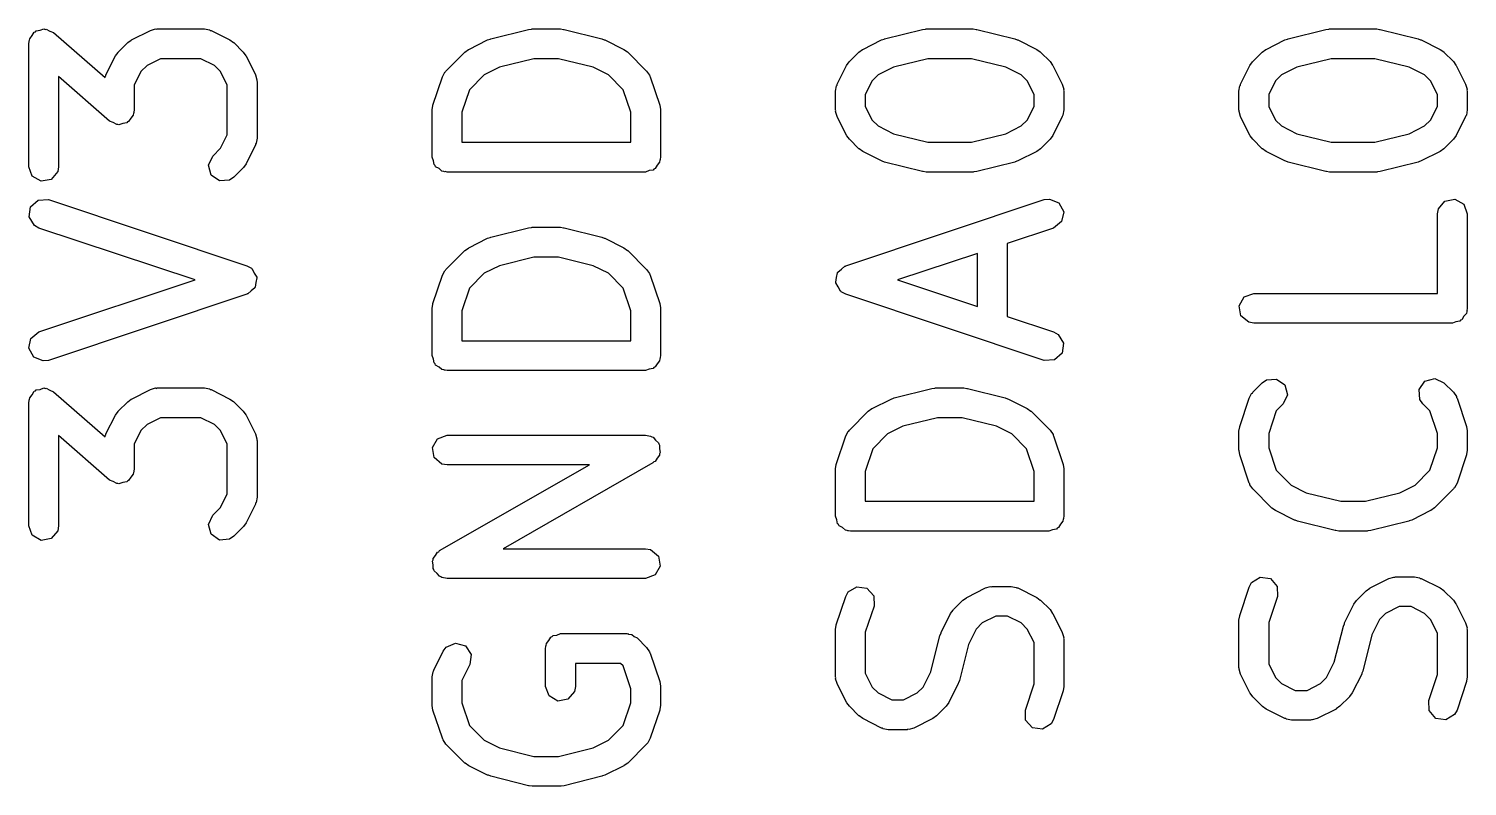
# Model space of a CAD drawing. Extents: x 50 to 157, y -175 to -22.
# Drawn here: x 91.45 to 98.7, y -173.81 to -169.99 of the extents above; entities that cross this region are included whole.
import ezdxf

# ---------------------------------------------------------------- set-up
doc = ezdxf.new("R2010")
doc.units = 0
doc.layers.add('BLACK', color=7, linetype='CONTINUOUS')

msp = doc.modelspace()

# ---------------------------------------------------------------- linework, layer by layer
at = {"layer": 'BLACK', "linetype": 'CONTINUOUS'}
for p, q in [((91.5098, -169.996), (91.5289, -169.989)), ((91.5289, -169.989), (91.5345, -169.992)), ((91.5345, -169.992), (91.5404, -169.991)), ((91.5404, -169.991), (91.5579, -170.001)), ((92.0652, -169.997), (92.0902, -169.99)), ((92.0902, -169.99), (92.0946, -169.991)), ((92.0946, -169.991), (92.0988, -169.989)), ((92.0988, -169.989), (92.3369, -169.989)), ((92.3369, -169.989), (92.3626, -169.994)), ((93.7793, -170.039), (93.9698, -169.992)), ((93.9698, -169.992), (93.9847, -169.991)), ((93.9847, -169.991), (93.988, -169.989)), ((93.988, -169.989), (94.1308, -169.989)), ((94.1308, -169.989), (94.1456, -169.992)), ((94.1456, -169.992), (94.149, -169.992)), ((94.149, -169.992), (94.3395, -170.039)), ((95.7637, -170.039), (95.9541, -169.992)), ((95.9541, -169.992), (95.9691, -169.991)), ((95.9691, -169.991), (95.9723, -169.989)), ((95.9723, -169.989), (96.2104, -169.989)), ((96.2104, -169.989), (96.2252, -169.992)), ((96.2252, -169.992), (96.2286, -169.992)), ((96.2286, -169.992), (96.4191, -170.039)), ((97.7957, -170.039), (97.9861, -169.992)), ((97.9861, -169.992), (98.0011, -169.991)), ((98.0011, -169.991), (98.0043, -169.989)), ((98.0043, -169.989), (98.2424, -169.989)), ((98.2424, -169.989), (98.2572, -169.992)), ((98.2572, -169.992), (98.2606, -169.992)), ((98.2606, -169.992), (98.4511, -170.039)), ((91.4523, -170.065), (91.4543, -170.053)), ((91.4523, -170.684), (91.4523, -170.065)), ((91.4538, -170.05), (91.4554, -170.047)), ((91.4543, -170.053), (91.4538, -170.05)), ((91.4554, -170.047), (91.4569, -170.039)), ((91.4569, -170.039), (91.4699, -170.023)), ((91.4699, -170.023), (91.4803, -170.006)), ((91.4803, -170.006), (91.486, -170.004)), ((91.486, -170.004), (91.4899, -170)), ((91.4899, -170), (91.5098, -169.996)), ((91.5579, -170.001), (91.5768, -170.008)), ((91.5768, -170.008), (91.8367, -170.235)), ((91.9029, -170.107), (91.9505, -170.059)), ((91.9505, -170.059), (91.9689, -170.046)), ((91.9689, -170.046), (91.97, -170.045)), ((91.97, -170.045), (92.0652, -169.997)), ((92.3626, -169.994), (92.366, -169.997)), ((92.366, -169.997), (92.3705, -169.997)), ((92.3705, -169.997), (92.4657, -170.045)), ((92.4657, -170.045), (92.4837, -170.058)), ((92.4837, -170.058), (92.4852, -170.059)), ((92.4852, -170.059), (92.5328, -170.107)), ((93.6687, -170.093), (93.7639, -170.045)), ((93.7639, -170.045), (93.7763, -170.041)), ((93.7763, -170.041), (93.7793, -170.039)), ((94.3395, -170.039), (94.3513, -170.045)), ((94.3513, -170.045), (94.3548, -170.045)), ((94.3548, -170.045), (94.4501, -170.093)), ((95.6531, -170.093), (95.7483, -170.045)), ((95.7483, -170.045), (95.7607, -170.041)), ((95.7607, -170.041), (95.7637, -170.039)), ((96.4191, -170.039), (96.4309, -170.045)), ((96.4309, -170.045), (96.4345, -170.045)), ((96.4345, -170.045), (96.5297, -170.093)), ((97.6851, -170.093), (97.7803, -170.045)), ((97.7803, -170.045), (97.7927, -170.041)), ((97.7927, -170.041), (97.7957, -170.039)), ((98.4511, -170.039), (98.4629, -170.045)), ((98.4629, -170.045), (98.4665, -170.045)), ((98.4665, -170.045), (98.5617, -170.093)), ((91.8412, -170.221), (91.8888, -170.126)), ((91.8888, -170.126), (91.9022, -170.108)), ((91.9022, -170.108), (91.9029, -170.107)), ((92.5328, -170.107), (92.5457, -170.125)), ((92.5457, -170.125), (92.5469, -170.126)), ((92.5469, -170.126), (92.5945, -170.221)), ((93.5539, -170.202), (93.6492, -170.107)), ((93.6492, -170.107), (93.6675, -170.094)), ((93.6675, -170.094), (93.6687, -170.093)), ((94.4501, -170.093), (94.4681, -170.106)), ((94.4681, -170.106), (94.4696, -170.107)), ((94.4696, -170.107), (94.5648, -170.202)), ((95.5859, -170.154), (95.6336, -170.107)), ((95.6336, -170.107), (95.6519, -170.094)), ((95.6519, -170.094), (95.6531, -170.093)), ((96.5297, -170.093), (96.5477, -170.106)), ((96.5477, -170.106), (96.5492, -170.107)), ((96.5492, -170.107), (96.5968, -170.154)), ((97.6179, -170.154), (97.6656, -170.107)), ((97.6656, -170.107), (97.6839, -170.094)), ((97.6839, -170.094), (97.6851, -170.093)), ((98.5617, -170.093), (98.5797, -170.106)), ((98.5797, -170.106), (98.5812, -170.107)), ((98.5812, -170.107), (98.6288, -170.154)), ((92.0176, -170.204), (91.9834, -170.273)), ((92.048, -170.174), (92.0176, -170.204)), ((92.1165, -170.14), (92.048, -170.174)), ((92.3192, -170.14), (92.1165, -170.14)), ((92.3877, -170.174), (92.3192, -170.14)), ((92.4181, -170.204), (92.3877, -170.174)), ((92.4523, -170.273), (92.4181, -170.204)), ((93.5358, -170.231), (93.5482, -170.208)), ((93.5482, -170.208), (93.552, -170.206)), ((93.552, -170.206), (93.5539, -170.202)), ((93.8237, -170.183), (93.7467, -170.221)), ((93.9972, -170.14), (93.8237, -170.183)), ((94.1216, -170.14), (93.9972, -170.14)), ((94.2951, -170.183), (94.1216, -170.14)), ((94.3721, -170.221), (94.2951, -170.183)), ((94.5648, -170.202), (94.5798, -170.223)), ((95.5243, -170.269), (95.5719, -170.174)), ((95.5719, -170.174), (95.5852, -170.156)), ((95.5852, -170.156), (95.5859, -170.154)), ((95.8081, -170.183), (95.7311, -170.221)), ((95.9816, -170.14), (95.8081, -170.183)), ((96.2012, -170.14), (95.9816, -170.14)), ((96.3747, -170.183), (96.2012, -170.14)), ((96.4517, -170.221), (96.3747, -170.183)), ((96.5968, -170.154), (96.6097, -170.173)), ((96.6097, -170.173), (96.6109, -170.174)), ((96.6109, -170.174), (96.6585, -170.269)), ((97.5563, -170.269), (97.6039, -170.174)), ((97.6039, -170.174), (97.6172, -170.156)), ((97.6172, -170.156), (97.6179, -170.154)), ((97.8401, -170.183), (97.7631, -170.221)), ((98.0136, -170.14), (97.8401, -170.183)), ((98.2332, -170.14), (98.0136, -170.14)), ((98.4067, -170.183), (98.2332, -170.14)), ((98.4837, -170.221), (98.4067, -170.183)), ((98.6288, -170.154), (98.6417, -170.173)), ((98.6417, -170.173), (98.6429, -170.174)), ((98.6429, -170.174), (98.6905, -170.269)), ((91.8589, -170.454), (91.6024, -170.23)), ((91.6024, -170.23), (91.6024, -170.684)), ((91.8367, -170.235), (91.8378, -170.229)), ((91.8378, -170.229), (91.8407, -170.226)), ((91.8407, -170.226), (91.8412, -170.221)), ((91.9834, -170.273), (91.9834, -170.398)), ((92.4523, -170.523), (92.4523, -170.273)), ((92.5945, -170.221), (92.6019, -170.246)), ((92.6019, -170.246), (92.6009, -170.251)), ((92.6009, -170.251), (92.6024, -170.255)), ((92.6024, -170.255), (92.6024, -170.541)), ((93.4882, -170.374), (93.5358, -170.231)), ((93.7467, -170.221), (93.6726, -170.296)), ((94.4462, -170.296), (94.3721, -170.221)), ((94.5798, -170.223), (94.5802, -170.228)), ((94.5802, -170.228), (94.583, -170.231)), ((94.583, -170.231), (94.6306, -170.374)), ((95.5163, -170.303), (95.5209, -170.277)), ((95.5209, -170.277), (95.5237, -170.274)), ((95.5237, -170.274), (95.5243, -170.269)), ((95.7007, -170.252), (95.6664, -170.32)), ((95.7311, -170.221), (95.7007, -170.252)), ((96.4821, -170.252), (96.4517, -170.221)), ((96.5163, -170.32), (96.4821, -170.252)), ((96.6585, -170.269), (96.6659, -170.294)), ((97.5483, -170.303), (97.5529, -170.277)), ((97.5529, -170.277), (97.5557, -170.274)), ((97.5557, -170.274), (97.5563, -170.269)), ((97.7327, -170.252), (97.6984, -170.32)), ((97.7631, -170.221), (97.7327, -170.252)), ((98.5141, -170.252), (98.4837, -170.221)), ((98.5483, -170.32), (98.5141, -170.252)), ((98.6905, -170.269), (98.6979, -170.294)), ((93.6726, -170.296), (93.6344, -170.41)), ((94.4843, -170.41), (94.4462, -170.296)), ((95.5163, -170.398), (95.5163, -170.303)), ((95.6664, -170.32), (95.6664, -170.38)), ((96.5163, -170.38), (96.5163, -170.32)), ((96.6659, -170.294), (96.6649, -170.298)), ((96.6649, -170.298), (96.6664, -170.303)), ((96.6664, -170.303), (96.6664, -170.398)), ((97.5483, -170.398), (97.5483, -170.303)), ((97.6984, -170.32), (97.6984, -170.38)), ((98.5483, -170.38), (98.5483, -170.32)), ((98.6979, -170.294), (98.6969, -170.298)), ((98.6969, -170.298), (98.6984, -170.303)), ((98.6984, -170.303), (98.6984, -170.398)), ((91.9788, -170.424), (91.9658, -170.439)), ((91.9803, -170.415), (91.9788, -170.424)), ((91.9819, -170.412), (91.9803, -170.415)), ((91.9834, -170.398), (91.9814, -170.409)), ((91.9814, -170.409), (91.9819, -170.412)), ((93.4843, -170.398), (93.4882, -170.376)), ((93.4843, -170.636), (93.4843, -170.398)), ((93.4882, -170.376), (93.4882, -170.374)), ((93.6344, -170.41), (93.6344, -170.561)), ((94.4843, -170.561), (94.4843, -170.41)), ((94.6306, -170.374), (94.6339, -170.396)), ((94.6339, -170.396), (94.6344, -170.398)), ((94.6344, -170.398), (94.6344, -170.636)), ((95.5179, -170.402), (95.5163, -170.398)), ((95.5168, -170.406), (95.5179, -170.402)), ((95.5243, -170.431), (95.5168, -170.406)), ((95.6664, -170.38), (95.7007, -170.449)), ((96.4821, -170.449), (96.5163, -170.38)), ((96.659, -170.427), (96.6585, -170.431)), ((96.6619, -170.424), (96.659, -170.427)), ((96.6664, -170.398), (96.6619, -170.424)), ((97.5499, -170.402), (97.5483, -170.398)), ((97.5488, -170.406), (97.5499, -170.402)), ((97.5563, -170.431), (97.5488, -170.406)), ((97.6984, -170.38), (97.7327, -170.449)), ((98.5141, -170.449), (98.5483, -170.38)), ((98.691, -170.427), (98.6905, -170.431)), ((98.6939, -170.424), (98.691, -170.427)), ((98.6984, -170.398), (98.6939, -170.424)), ((91.8778, -170.462), (91.8589, -170.454)), ((91.8953, -170.472), (91.8778, -170.462)), ((91.9012, -170.471), (91.8953, -170.472)), ((91.9068, -170.473), (91.9012, -170.471)), ((91.9259, -170.466), (91.9068, -170.473)), ((91.9459, -170.463), (91.9259, -170.466)), ((91.9497, -170.458), (91.9459, -170.463)), ((91.9554, -170.456), (91.9497, -170.458)), ((91.9658, -170.439), (91.9554, -170.456)), ((95.5719, -170.527), (95.5243, -170.431)), ((95.7007, -170.449), (95.7311, -170.479)), ((95.7311, -170.479), (95.8081, -170.518)), ((96.3747, -170.518), (96.4517, -170.479)), ((96.4517, -170.479), (96.4821, -170.449)), ((96.6585, -170.431), (96.6109, -170.527)), ((97.6039, -170.527), (97.5563, -170.431)), ((97.7327, -170.449), (97.7631, -170.479)), ((97.7631, -170.479), (97.8401, -170.518)), ((98.4067, -170.518), (98.4837, -170.479)), ((98.4837, -170.479), (98.5141, -170.449)), ((98.6905, -170.431), (98.6429, -170.527)), ((92.4181, -170.591), (92.4523, -170.523)), ((92.595, -170.57), (92.5945, -170.574)), ((92.5979, -170.566), (92.595, -170.57)), ((92.6024, -170.541), (92.5979, -170.566)), ((93.6344, -170.561), (94.4843, -170.561)), ((95.5731, -170.528), (95.5719, -170.527)), ((95.5859, -170.546), (95.5731, -170.528)), ((95.6336, -170.594), (95.5859, -170.546)), ((95.8081, -170.518), (95.9816, -170.561)), ((95.9816, -170.561), (96.2012, -170.561)), ((96.2012, -170.561), (96.3747, -170.518)), ((96.5968, -170.546), (96.5492, -170.594)), ((96.5975, -170.545), (96.5968, -170.546)), ((96.6109, -170.527), (96.5975, -170.545)), ((97.6051, -170.528), (97.6039, -170.527)), ((97.6179, -170.546), (97.6051, -170.528)), ((97.6656, -170.594), (97.6179, -170.546)), ((97.8401, -170.518), (98.0136, -170.561)), ((98.0136, -170.561), (98.2332, -170.561)), ((98.2332, -170.561), (98.4067, -170.518)), ((98.6288, -170.546), (98.5812, -170.594)), ((98.6295, -170.545), (98.6288, -170.546)), ((98.6429, -170.527), (98.6295, -170.545)), ((92.3574, -170.677), (92.3791, -170.631)), ((92.3791, -170.631), (92.4181, -170.591)), ((92.5945, -170.574), (92.5469, -170.67)), ((93.491, -170.654), (93.4843, -170.636)), ((94.6344, -170.636), (94.6327, -170.646)), ((95.635, -170.594), (95.6336, -170.594)), ((95.6531, -170.608), (95.635, -170.594)), ((95.7483, -170.655), (95.6531, -170.608)), ((96.5297, -170.608), (96.4345, -170.655)), ((96.5308, -170.607), (96.5297, -170.608)), ((96.5492, -170.594), (96.5308, -170.607)), ((97.667, -170.594), (97.6656, -170.594)), ((97.6851, -170.608), (97.667, -170.594)), ((97.7803, -170.655), (97.6851, -170.608)), ((98.5617, -170.608), (98.4665, -170.655)), ((98.5628, -170.607), (98.5617, -170.608)), ((98.5812, -170.594), (98.5628, -170.607)), ((91.4699, -170.732), (91.4523, -170.684)), ((91.5979, -170.709), (91.5649, -170.749)), ((91.6024, -170.684), (91.5979, -170.709)), ((92.3707, -170.727), (92.3574, -170.677)), ((92.5328, -170.689), (92.4852, -170.737)), ((92.5335, -170.688), (92.5328, -170.689)), ((92.5469, -170.67), (92.5335, -170.688)), ((93.4944, -170.673), (93.491, -170.654)), ((93.4996, -170.678), (93.4944, -170.673)), ((93.5019, -170.684), (93.4996, -170.678)), ((93.5188, -170.694), (93.5019, -170.684)), ((93.5337, -170.706), (93.5188, -170.694)), ((93.5435, -170.708), (93.5337, -170.706)), ((93.5463, -170.71), (93.5435, -170.708)), ((93.5496, -170.709), (93.5463, -170.71)), ((93.5594, -170.711), (93.5496, -170.709)), ((94.5594, -170.711), (93.5594, -170.711)), ((94.5777, -170.704), (94.5594, -170.711)), ((94.5969, -170.701), (94.5777, -170.704)), ((94.6013, -170.696), (94.5969, -170.701)), ((94.6076, -170.693), (94.6013, -170.696)), ((94.6174, -170.677), (94.6076, -170.693)), ((94.6299, -170.662), (94.6174, -170.677)), ((94.6316, -170.652), (94.6299, -170.662)), ((94.6333, -170.649), (94.6316, -170.652)), ((94.6327, -170.646), (94.6333, -170.649)), ((95.7518, -170.656), (95.7483, -170.655)), ((95.7637, -170.661), (95.7518, -170.656)), ((95.9541, -170.709), (95.7637, -170.661)), ((95.9576, -170.708), (95.9541, -170.709)), ((95.9723, -170.711), (95.9576, -170.708)), ((96.2104, -170.711), (95.9723, -170.711)), ((96.2137, -170.71), (96.2104, -170.711)), ((96.2286, -170.709), (96.2137, -170.71)), ((96.4191, -170.661), (96.2286, -170.709)), ((96.422, -170.659), (96.4191, -170.661)), ((96.4345, -170.655), (96.422, -170.659)), ((97.7838, -170.656), (97.7803, -170.655)), ((97.7957, -170.661), (97.7838, -170.656)), ((97.9861, -170.709), (97.7957, -170.661)), ((97.9896, -170.708), (97.9861, -170.709)), ((98.0043, -170.711), (97.9896, -170.708)), ((98.2424, -170.711), (98.0043, -170.711)), ((98.2457, -170.71), (98.2424, -170.711)), ((98.2606, -170.709), (98.2457, -170.71)), ((98.4511, -170.661), (98.2606, -170.709)), ((98.454, -170.659), (98.4511, -170.661)), ((98.4665, -170.655), (98.454, -170.659)), ((91.5143, -170.757), (91.4699, -170.732)), ((91.5649, -170.749), (91.5143, -170.757)), ((92.4127, -170.756), (92.3707, -170.727)), ((92.4639, -170.752), (92.4127, -170.756)), ((92.4852, -170.737), (92.4639, -170.752)), ((91.4614, -170.886), (91.4998, -170.852)), ((91.4998, -170.852), (91.5511, -170.85)), ((91.5511, -170.85), (92.5511, -171.184)), ((95.5677, -171.184), (96.5676, -170.85)), ((96.5676, -170.85), (96.5934, -170.847)), ((96.5934, -170.847), (96.6412, -170.866)), ((98.5529, -170.896), (98.5859, -170.857)), ((98.5859, -170.857), (98.6364, -170.848)), ((98.6364, -170.848), (98.6809, -170.873)), ((91.4539, -170.937), (91.4614, -170.886)), ((96.6412, -170.866), (96.6656, -170.911)), ((96.6656, -170.911), (96.6553, -170.961)), ((98.5483, -170.922), (98.5529, -170.896)), ((98.5483, -171.323), (98.5483, -170.922)), ((98.6809, -170.873), (98.6984, -170.922)), ((98.6984, -170.922), (98.6984, -171.398)), ((91.4807, -170.98), (91.4539, -170.937)), ((91.5036, -170.993), (91.4807, -170.98)), ((92.2901, -171.255), (91.5036, -170.993)), ((93.7793, -171.039), (93.9698, -170.992)), ((93.9698, -170.992), (93.9847, -170.991)), ((93.9847, -170.991), (93.988, -170.989)), ((93.988, -170.989), (94.1308, -170.989)), ((94.1308, -170.989), (94.1456, -170.992)), ((94.1456, -170.992), (94.149, -170.992)), ((94.149, -170.992), (94.3395, -171.039)), ((96.6151, -170.993), (96.3807, -171.071)), ((96.6553, -170.961), (96.6151, -170.993)), ((93.6687, -171.093), (93.7639, -171.045)), ((93.7639, -171.045), (93.7763, -171.041)), ((93.7763, -171.041), (93.7793, -171.039)), ((94.3395, -171.039), (94.3513, -171.045)), ((94.3513, -171.045), (94.3548, -171.045)), ((94.3548, -171.045), (94.4501, -171.093)), ((96.3807, -171.071), (96.3807, -171.439)), ((93.5539, -171.202), (93.6492, -171.107)), ((93.6492, -171.107), (93.6675, -171.094)), ((93.6675, -171.094), (93.6687, -171.093)), ((93.9972, -171.14), (93.8237, -171.183)), ((94.1216, -171.14), (93.9972, -171.14)), ((94.2951, -171.183), (94.1216, -171.14)), ((94.4501, -171.093), (94.4681, -171.106)), ((94.4681, -171.106), (94.4696, -171.107)), ((94.4696, -171.107), (94.5648, -171.202)), ((96.2306, -171.121), (95.8287, -171.255)), ((96.2306, -171.389), (96.2306, -171.121)), ((92.5511, -171.184), (92.574, -171.196)), ((92.574, -171.196), (92.5752, -171.198)), ((92.5752, -171.198), (92.5772, -171.199)), ((92.5772, -171.199), (92.5885, -171.22)), ((92.5885, -171.22), (92.6009, -171.24)), ((93.5358, -171.231), (93.5482, -171.208)), ((93.5482, -171.208), (93.552, -171.206)), ((93.552, -171.206), (93.5539, -171.202)), ((93.7467, -171.221), (93.6726, -171.296)), ((93.8237, -171.183), (93.7467, -171.221)), ((94.3721, -171.221), (94.2951, -171.183)), ((94.4462, -171.296), (94.3721, -171.221)), ((94.5648, -171.202), (94.5798, -171.223)), ((94.5798, -171.223), (94.5802, -171.228)), ((95.5219, -171.243), (95.5254, -171.219)), ((95.5254, -171.219), (95.527, -171.218)), ((95.527, -171.218), (95.5274, -171.216)), ((95.5274, -171.216), (95.546, -171.201)), ((95.546, -171.201), (95.5638, -171.185)), ((95.5638, -171.185), (95.566, -171.185)), ((95.566, -171.185), (95.5677, -171.184)), ((91.5036, -171.517), (92.2901, -171.255)), ((92.5913, -171.294), (92.5727, -171.309)), ((92.5918, -171.292), (92.5913, -171.294)), ((92.5934, -171.291), (92.5918, -171.292)), ((92.5968, -171.267), (92.5934, -171.291)), ((92.6016, -171.244), (92.5968, -171.267)), ((92.6009, -171.24), (92.6006, -171.242)), ((92.6006, -171.242), (92.6016, -171.244)), ((93.4882, -171.374), (93.5358, -171.231)), ((93.6726, -171.296), (93.6344, -171.41)), ((94.4843, -171.41), (94.4462, -171.296)), ((94.5802, -171.228), (94.583, -171.231)), ((94.583, -171.231), (94.6306, -171.374)), ((95.5172, -171.266), (95.5219, -171.243)), ((95.5182, -171.268), (95.5172, -171.266)), ((95.5179, -171.27), (95.5182, -171.268)), ((95.5303, -171.29), (95.5179, -171.27)), ((95.5416, -171.311), (95.5303, -171.29)), ((95.8287, -171.255), (96.2306, -171.389)), ((92.5511, -171.326), (91.5511, -171.66)), ((92.5528, -171.325), (92.5511, -171.326)), ((92.555, -171.325), (92.5528, -171.325)), ((92.5727, -171.309), (92.555, -171.325)), ((95.5436, -171.312), (95.5416, -171.311)), ((95.5447, -171.314), (95.5436, -171.312)), ((95.5677, -171.326), (95.5447, -171.314)), ((96.5676, -171.66), (95.5677, -171.326)), ((97.5495, -171.385), (97.5751, -171.34)), ((97.5751, -171.34), (97.6234, -171.323)), ((97.6234, -171.323), (98.5483, -171.323)), ((93.4843, -171.398), (93.4882, -171.376)), ((93.4843, -171.636), (93.4843, -171.398)), ((93.4882, -171.376), (93.4882, -171.374)), ((93.6344, -171.41), (93.6344, -171.561)), ((94.4843, -171.561), (94.4843, -171.41)), ((94.6306, -171.374), (94.6339, -171.396)), ((94.6339, -171.396), (94.6344, -171.398)), ((94.6344, -171.398), (94.6344, -171.636)), ((96.3807, -171.439), (96.6151, -171.517)), ((97.5584, -171.435), (97.5495, -171.385)), ((97.5977, -171.468), (97.5584, -171.435)), ((98.6814, -171.438), (98.6716, -171.455)), ((98.6939, -171.424), (98.6814, -171.438)), ((98.6956, -171.414), (98.6939, -171.424)), ((98.6973, -171.411), (98.6956, -171.414)), ((98.6984, -171.398), (98.6967, -171.408)), ((98.6967, -171.408), (98.6973, -171.411)), ((97.6234, -171.473), (97.5977, -171.468)), ((98.6234, -171.473), (97.6234, -171.473)), ((98.6417, -171.466), (98.6234, -171.473)), ((98.6609, -171.463), (98.6417, -171.466)), ((98.6653, -171.458), (98.6609, -171.463)), ((98.6716, -171.455), (98.6653, -171.458)), ((91.4531, -171.599), (91.4634, -171.549)), ((91.4634, -171.549), (91.5036, -171.517)), ((93.6344, -171.561), (94.4843, -171.561)), ((96.6151, -171.517), (96.638, -171.53)), ((96.638, -171.53), (96.6649, -171.573)), ((96.6649, -171.573), (96.6574, -171.624)), ((91.4776, -171.644), (91.4531, -171.599)), ((91.5253, -171.663), (91.4776, -171.644)), ((91.5511, -171.66), (91.5253, -171.663)), ((93.491, -171.654), (93.4843, -171.636)), ((93.4944, -171.673), (93.491, -171.654)), ((94.6316, -171.652), (94.6299, -171.662)), ((94.6333, -171.649), (94.6316, -171.652)), ((94.6344, -171.636), (94.6327, -171.646)), ((94.6327, -171.646), (94.6333, -171.649)), ((96.619, -171.658), (96.5676, -171.66)), ((96.6574, -171.624), (96.619, -171.658)), ((93.4996, -171.678), (93.4944, -171.673)), ((93.5019, -171.684), (93.4996, -171.678)), ((93.5188, -171.694), (93.5019, -171.684)), ((93.5337, -171.706), (93.5188, -171.694)), ((93.5435, -171.708), (93.5337, -171.706)), ((93.5463, -171.71), (93.5435, -171.708)), ((93.5496, -171.709), (93.5463, -171.71)), ((93.5594, -171.711), (93.5496, -171.709)), ((94.5594, -171.711), (93.5594, -171.711)), ((94.5777, -171.704), (94.5594, -171.711)), ((94.5969, -171.701), (94.5777, -171.704)), ((94.6013, -171.696), (94.5969, -171.701)), ((94.6076, -171.693), (94.6013, -171.696)), ((94.6174, -171.677), (94.6076, -171.693)), ((94.6299, -171.662), (94.6174, -171.677)), ((91.5098, -171.806), (91.5289, -171.799)), ((91.5289, -171.799), (91.5345, -171.801)), ((91.5345, -171.801), (91.5404, -171.8)), ((91.5404, -171.8), (91.5579, -171.81)), ((92.0652, -171.807), (92.0902, -171.799)), ((92.0902, -171.799), (92.0946, -171.801)), ((92.0946, -171.801), (92.0988, -171.799)), ((92.0988, -171.799), (92.3369, -171.799)), ((92.3369, -171.799), (92.3626, -171.804)), ((92.3626, -171.804), (92.366, -171.806)), ((95.8113, -171.849), (96.0018, -171.801)), ((96.0018, -171.801), (96.0167, -171.8)), ((96.0167, -171.8), (96.02, -171.799)), ((96.02, -171.799), (96.1628, -171.799)), ((96.1628, -171.799), (96.1776, -171.802)), ((96.1776, -171.802), (96.181, -171.801)), ((96.181, -171.801), (96.3715, -171.849)), ((97.6179, -171.821), (97.6656, -171.773)), ((97.6656, -171.773), (97.6869, -171.758)), ((97.6869, -171.758), (97.738, -171.754)), ((97.738, -171.754), (97.7801, -171.783)), ((97.7801, -171.783), (97.7934, -171.833)), ((98.4557, -171.807), (98.4851, -171.765)), ((98.4851, -171.765), (98.5347, -171.752)), ((98.5347, -171.752), (98.5812, -171.773)), ((98.5812, -171.773), (98.6288, -171.821)), ((91.4523, -171.874), (91.4543, -171.863)), ((91.4523, -172.493), (91.4523, -171.874)), ((91.4538, -171.859), (91.4554, -171.857)), ((91.4543, -171.863), (91.4538, -171.859)), ((91.4554, -171.857), (91.4569, -171.848)), ((91.4569, -171.848), (91.4699, -171.833)), ((91.4699, -171.833), (91.4803, -171.816)), ((91.4803, -171.816), (91.486, -171.814)), ((91.486, -171.814), (91.4899, -171.809)), ((91.4899, -171.809), (91.5098, -171.806)), ((91.5579, -171.81), (91.5768, -171.818)), ((91.5768, -171.818), (91.8367, -172.045)), ((91.9029, -171.916), (91.9505, -171.869)), ((91.9505, -171.869), (91.9689, -171.856)), ((91.9689, -171.856), (91.97, -171.855)), ((91.97, -171.855), (92.0652, -171.807)), ((92.366, -171.806), (92.3705, -171.807)), ((92.3705, -171.807), (92.4657, -171.855)), ((92.4657, -171.855), (92.4837, -171.868)), ((92.4837, -171.868), (92.4852, -171.869)), ((92.4852, -171.869), (92.5328, -171.916)), ((95.7007, -171.902), (95.7959, -171.855)), ((95.7959, -171.855), (95.8083, -171.851)), ((95.8083, -171.851), (95.8113, -171.849)), ((96.3715, -171.849), (96.3833, -171.854)), ((96.3833, -171.854), (96.3868, -171.855)), ((96.3868, -171.855), (96.4821, -171.902)), ((97.5522, -171.993), (97.5998, -171.85)), ((97.5998, -171.85), (97.6122, -171.827)), ((97.6122, -171.827), (97.616, -171.825)), ((97.616, -171.825), (97.6179, -171.821)), ((97.7934, -171.833), (97.7717, -171.879)), ((98.4601, -171.858), (98.4557, -171.807)), ((98.4751, -171.879), (98.4601, -171.858)), ((98.6288, -171.821), (98.6438, -171.842)), ((98.6438, -171.842), (98.6442, -171.847)), ((98.6442, -171.847), (98.647, -171.85)), ((98.647, -171.85), (98.6946, -171.993)), ((91.8412, -172.031), (91.8888, -171.936)), ((91.8888, -171.936), (91.9022, -171.918)), ((91.9022, -171.918), (91.9029, -171.916)), ((92.1165, -171.949), (92.048, -171.983)), ((92.3192, -171.949), (92.1165, -171.949)), ((92.3877, -171.983), (92.3192, -171.949)), ((92.5328, -171.916), (92.5457, -171.935)), ((92.5457, -171.935), (92.5469, -171.936)), ((92.5469, -171.936), (92.5945, -172.031)), ((95.5859, -172.011), (95.6812, -171.916)), ((95.6812, -171.916), (95.6996, -171.903)), ((95.6996, -171.903), (95.7007, -171.902)), ((96.0292, -171.949), (95.8557, -171.992)), ((96.1536, -171.949), (96.0292, -171.949)), ((96.3271, -171.992), (96.1536, -171.949)), ((96.4821, -171.902), (96.5001, -171.916)), ((96.5001, -171.916), (96.5016, -171.916)), ((96.5016, -171.916), (96.5968, -172.011)), ((97.7366, -171.915), (97.6984, -172.029)), ((97.7717, -171.879), (97.7366, -171.915)), ((98.5102, -171.915), (98.4751, -171.879)), ((98.5483, -172.029), (98.5102, -171.915)), ((92.0176, -172.014), (91.9834, -172.082)), ((92.048, -171.983), (92.0176, -172.014)), ((92.4181, -172.014), (92.3877, -171.983)), ((92.4523, -172.082), (92.4181, -172.014)), ((95.5678, -172.041), (95.5802, -172.018)), ((95.5802, -172.018), (95.584, -172.016)), ((95.584, -172.016), (95.5859, -172.011)), ((95.8557, -171.992), (95.7787, -172.031)), ((96.4041, -172.031), (96.3271, -171.992)), ((96.5968, -172.011), (96.6118, -172.033)), ((97.5483, -172.017), (97.5522, -171.995)), ((97.5483, -172.112), (97.5483, -172.017)), ((97.5522, -171.995), (97.5522, -171.993)), ((98.6946, -171.993), (98.6979, -172.015)), ((98.6979, -172.015), (98.6984, -172.017)), ((98.6984, -172.017), (98.6984, -172.112)), ((91.8589, -172.264), (91.6024, -172.039)), ((91.6024, -172.039), (91.6024, -172.493)), ((91.8367, -172.045), (91.8378, -172.039)), ((91.8378, -172.039), (91.8407, -172.035)), ((91.8407, -172.035), (91.8412, -172.031)), ((91.9834, -172.082), (91.9834, -172.207)), ((92.4523, -172.333), (92.4523, -172.082)), ((92.5945, -172.031), (92.6019, -172.056)), ((92.6019, -172.056), (92.6009, -172.06)), ((92.6009, -172.06), (92.6024, -172.065)), ((92.6024, -172.065), (92.6024, -172.35)), ((93.4855, -172.099), (93.5111, -172.055)), ((93.5111, -172.055), (93.5594, -172.037)), ((93.5594, -172.037), (94.5594, -172.037)), ((94.5594, -172.037), (94.585, -172.042)), ((94.585, -172.042), (94.5904, -172.046)), ((94.5904, -172.046), (94.5972, -172.047)), ((94.5972, -172.047), (94.6096, -172.062)), ((94.6096, -172.062), (94.6244, -172.075)), ((94.6244, -172.075), (94.6256, -172.081)), ((94.6256, -172.081), (94.63, -172.087)), ((94.63, -172.087), (94.6299, -172.106)), ((95.5202, -172.184), (95.5678, -172.041)), ((95.7787, -172.031), (95.7046, -172.105)), ((96.4782, -172.105), (96.4041, -172.031)), ((96.6118, -172.033), (96.6122, -172.037)), ((96.6122, -172.037), (96.615, -172.041)), ((96.615, -172.041), (96.6626, -172.184)), ((97.6984, -172.029), (97.6984, -172.1)), ((98.5483, -172.1), (98.5483, -172.029)), ((93.4944, -172.15), (93.4855, -172.099)), ((93.5337, -172.183), (93.4944, -172.15)), ((94.6173, -172.153), (94.6076, -172.17)), ((94.6298, -172.138), (94.6173, -172.153)), ((94.6333, -172.125), (94.6298, -172.131)), ((94.6298, -172.131), (94.6298, -172.138)), ((94.6299, -172.106), (94.6333, -172.125)), ((95.7046, -172.105), (95.6664, -172.22)), ((96.5163, -172.22), (96.4782, -172.105)), ((97.5489, -172.114), (97.5483, -172.112)), ((97.5522, -172.136), (97.5489, -172.114)), ((97.5998, -172.279), (97.5522, -172.136)), ((97.6984, -172.1), (97.7366, -172.214)), ((98.5102, -172.214), (98.5483, -172.1)), ((98.6946, -172.136), (98.647, -172.279)), ((98.6984, -172.112), (98.6945, -172.134)), ((98.6945, -172.134), (98.6946, -172.136)), ((91.9788, -172.233), (91.9658, -172.249)), ((91.9803, -172.225), (91.9788, -172.233)), ((91.9819, -172.222), (91.9803, -172.225)), ((91.9834, -172.207), (91.9814, -172.218)), ((91.9814, -172.218), (91.9819, -172.222)), ((93.5221, -172.618), (94.2768, -172.187)), ((93.5594, -172.187), (93.5337, -172.183)), ((94.2768, -172.187), (93.5594, -172.187)), ((94.5966, -172.177), (93.842, -172.609)), ((94.6011, -172.172), (94.5966, -172.177)), ((94.6076, -172.17), (94.6011, -172.172)), ((95.5163, -172.207), (95.5202, -172.185)), ((95.5163, -172.445), (95.5163, -172.207)), ((95.5202, -172.185), (95.5202, -172.184)), ((95.6664, -172.22), (95.6664, -172.37)), ((96.5163, -172.37), (96.5163, -172.22)), ((96.6626, -172.184), (96.6659, -172.206)), ((96.6659, -172.206), (96.6664, -172.207)), ((96.6664, -172.207), (96.6664, -172.445)), ((97.7366, -172.214), (97.8107, -172.289)), ((98.4361, -172.289), (98.5102, -172.214)), ((91.8778, -172.271), (91.8589, -172.264)), ((91.8953, -172.281), (91.8778, -172.271)), ((91.9012, -172.28), (91.8953, -172.281)), ((91.9068, -172.282), (91.9012, -172.28)), ((91.9259, -172.276), (91.9068, -172.282)), ((91.9459, -172.272), (91.9259, -172.276)), ((91.9497, -172.268), (91.9459, -172.272)), ((91.9554, -172.266), (91.9497, -172.268)), ((91.9658, -172.249), (91.9554, -172.266)), ((97.6026, -172.282), (97.5998, -172.279)), ((97.603, -172.287), (97.6026, -172.282)), ((97.6179, -172.308), (97.603, -172.287)), ((97.7132, -172.403), (97.6179, -172.308)), ((97.8107, -172.289), (97.8877, -172.327)), ((98.3591, -172.327), (98.4361, -172.289)), ((98.6288, -172.308), (98.5336, -172.403)), ((98.6307, -172.304), (98.6288, -172.308)), ((98.6345, -172.302), (98.6307, -172.304)), ((98.647, -172.279), (98.6345, -172.302)), ((92.4181, -172.401), (92.4523, -172.333)), ((92.5945, -172.384), (92.5469, -172.479)), ((92.595, -172.379), (92.5945, -172.384)), ((92.5979, -172.376), (92.595, -172.379)), ((92.6024, -172.35), (92.5979, -172.376)), ((95.6664, -172.37), (96.5163, -172.37)), ((97.8877, -172.327), (98.0612, -172.37)), ((98.0612, -172.37), (98.1856, -172.37)), ((98.1856, -172.37), (98.3591, -172.327)), ((92.3574, -172.487), (92.3791, -172.44)), ((92.3791, -172.44), (92.4181, -172.401)), ((95.523, -172.464), (95.5163, -172.445)), ((96.6664, -172.445), (96.6647, -172.455)), ((96.6647, -172.455), (96.6653, -172.459)), ((97.7147, -172.404), (97.7132, -172.403)), ((97.7327, -172.417), (97.7147, -172.404)), ((97.8279, -172.465), (97.7327, -172.417)), ((98.5141, -172.417), (98.4188, -172.465)), ((98.5152, -172.416), (98.5141, -172.417)), ((98.5336, -172.403), (98.5152, -172.416)), ((91.4699, -172.541), (91.4523, -172.493)), ((91.5979, -172.519), (91.5649, -172.558)), ((91.6024, -172.493), (91.5979, -172.519)), ((92.3707, -172.536), (92.3574, -172.487)), ((92.5328, -172.499), (92.4852, -172.546)), ((92.5335, -172.497), (92.5328, -172.499)), ((92.5469, -172.479), (92.5335, -172.497)), ((95.5264, -172.483), (95.523, -172.464)), ((95.5316, -172.487), (95.5264, -172.483)), ((95.5339, -172.494), (95.5316, -172.487)), ((95.5508, -172.503), (95.5339, -172.494)), ((95.5657, -172.516), (95.5508, -172.503)), ((95.5755, -172.518), (95.5657, -172.516)), ((95.5783, -172.519), (95.5755, -172.518)), ((95.5816, -172.519), (95.5783, -172.519)), ((95.5914, -172.521), (95.5816, -172.519)), ((96.5914, -172.521), (95.5914, -172.521)), ((96.6097, -172.514), (96.5914, -172.521)), ((96.6289, -172.51), (96.6097, -172.514)), ((96.6333, -172.505), (96.6289, -172.51)), ((96.6396, -172.503), (96.6333, -172.505)), ((96.6494, -172.486), (96.6396, -172.503)), ((96.6619, -172.471), (96.6494, -172.486)), ((96.6636, -172.461), (96.6619, -172.471)), ((96.6653, -172.459), (96.6636, -172.461)), ((97.8314, -172.465), (97.8279, -172.465)), ((97.8433, -172.471), (97.8314, -172.465)), ((98.0338, -172.518), (97.8433, -172.471)), ((98.0372, -172.518), (98.0338, -172.518)), ((98.052, -172.521), (98.0372, -172.518)), ((98.1948, -172.521), (98.052, -172.521)), ((98.1981, -172.519), (98.1948, -172.521)), ((98.213, -172.518), (98.1981, -172.519)), ((98.4035, -172.471), (98.213, -172.518)), ((98.4064, -172.469), (98.4035, -172.471)), ((98.4188, -172.465), (98.4064, -172.469)), ((91.5143, -172.567), (91.4699, -172.541)), ((91.5649, -172.558), (91.5143, -172.567)), ((92.4127, -172.566), (92.3707, -172.536)), ((92.4639, -172.561), (92.4127, -172.566)), ((92.4852, -172.546), (92.4639, -172.561)), ((93.4855, -172.671), (93.4889, -172.665)), ((93.4888, -172.69), (93.4855, -172.671)), ((93.4889, -172.665), (93.489, -172.658)), ((93.489, -172.658), (93.5015, -172.643)), ((93.5015, -172.643), (93.5111, -172.626)), ((93.5111, -172.626), (93.5177, -172.624)), ((93.5177, -172.624), (93.5221, -172.618)), ((93.842, -172.609), (94.5594, -172.609)), ((94.5594, -172.609), (94.585, -172.613)), ((94.585, -172.613), (94.6244, -172.646)), ((94.6244, -172.646), (94.6333, -172.697)), ((93.4887, -172.709), (93.4888, -172.69)), ((93.4932, -172.714), (93.4887, -172.709)), ((93.4944, -172.721), (93.4932, -172.714)), ((93.5092, -172.734), (93.4944, -172.721)), ((93.5216, -172.748), (93.5092, -172.734)), ((94.6076, -172.741), (94.5594, -172.759)), ((94.6333, -172.697), (94.6076, -172.741)), ((93.5284, -172.75), (93.5216, -172.748)), ((93.5337, -172.754), (93.5284, -172.75)), ((93.5594, -172.759), (93.5337, -172.754)), ((94.5594, -172.759), (93.5594, -172.759)), ((95.5802, -172.827), (95.624, -172.801)), ((95.624, -172.801), (95.6747, -172.808)), ((95.6747, -172.808), (95.7088, -172.846)), ((96.1769, -172.855), (96.2721, -172.807)), ((96.2721, -172.807), (96.2971, -172.799)), ((96.2971, -172.799), (96.3014, -172.801)), ((96.3014, -172.801), (96.3057, -172.799)), ((96.3057, -172.799), (96.4009, -172.799)), ((96.4009, -172.799), (96.4266, -172.804)), ((96.4266, -172.804), (96.43, -172.806)), ((96.43, -172.806), (96.4345, -172.807)), ((96.4345, -172.807), (96.5297, -172.855)), ((97.5522, -172.946), (97.5998, -172.803)), ((97.5998, -172.803), (97.6122, -172.78)), ((97.6122, -172.78), (97.656, -172.753)), ((97.656, -172.753), (97.7067, -172.76)), ((97.7067, -172.76), (97.7408, -172.799)), ((97.7408, -172.799), (97.7422, -172.85)), ((98.1894, -172.821), (98.2077, -172.808)), ((98.2077, -172.808), (98.2089, -172.807)), ((98.2089, -172.807), (98.3041, -172.759)), ((98.3041, -172.759), (98.3291, -172.752)), ((98.3291, -172.752), (98.3334, -172.753)), ((98.3334, -172.753), (98.3377, -172.751)), ((98.3377, -172.751), (98.4329, -172.751)), ((98.4329, -172.751), (98.4586, -172.756)), ((98.4586, -172.756), (98.462, -172.759)), ((98.462, -172.759), (98.4665, -172.759)), ((98.4665, -172.759), (98.5617, -172.807)), ((98.5617, -172.807), (98.5797, -172.82)), ((95.5202, -172.993), (95.5678, -172.85)), ((95.5678, -172.85), (95.5802, -172.827)), ((95.7088, -172.846), (95.7102, -172.898)), ((96.1097, -172.916), (96.1574, -172.869)), ((96.1574, -172.869), (96.1757, -172.856)), ((96.1757, -172.856), (96.1769, -172.855)), ((96.5297, -172.855), (96.5477, -172.868)), ((96.5477, -172.868), (96.5492, -172.869)), ((96.5492, -172.869), (96.5968, -172.916)), ((97.7422, -172.85), (97.6984, -172.981)), ((98.0801, -172.983), (98.1277, -172.888)), ((98.1277, -172.888), (98.1411, -172.87)), ((98.1411, -172.87), (98.1417, -172.869)), ((98.1417, -172.869), (98.1894, -172.821)), ((98.5797, -172.82), (98.5812, -172.821)), ((98.5812, -172.821), (98.6288, -172.869)), ((98.6288, -172.869), (98.6417, -172.887)), ((98.6417, -172.887), (98.6429, -172.888)), ((98.6429, -172.888), (98.6905, -172.983)), ((95.7102, -172.898), (95.6664, -173.029)), ((96.0481, -173.031), (96.0957, -172.936)), ((96.0957, -172.936), (96.1091, -172.918)), ((96.1091, -172.918), (96.1097, -172.916)), ((96.3234, -172.949), (96.2549, -172.983)), ((96.3832, -172.949), (96.3234, -172.949)), ((96.4517, -172.983), (96.3832, -172.949)), ((96.5968, -172.916), (96.6097, -172.935)), ((96.6097, -172.935), (96.6109, -172.936)), ((96.6109, -172.936), (96.6585, -173.031)), ((97.5483, -172.969), (97.5522, -172.947)), ((97.5522, -172.947), (97.5522, -172.946)), ((98.2869, -172.936), (98.2565, -172.966)), ((98.3554, -172.901), (98.2869, -172.936)), ((98.4152, -172.901), (98.3554, -172.901)), ((98.4837, -172.936), (98.4152, -172.901)), ((98.5141, -172.966), (98.4837, -172.936)), ((95.5163, -173.017), (95.5202, -172.995)), ((95.5163, -173.255), (95.5163, -173.017)), ((95.5202, -172.995), (95.5202, -172.993)), ((95.6664, -173.029), (95.6664, -173.237)), ((96.0424, -173.046), (96.0477, -173.034)), ((96.0477, -173.034), (96.0481, -173.031)), ((96.2245, -173.014), (96.186, -173.091)), ((96.2549, -172.983), (96.2245, -173.014)), ((96.4821, -173.014), (96.4517, -172.983)), ((96.5163, -173.082), (96.4821, -173.014)), ((96.6585, -173.031), (96.6659, -173.056)), ((97.5483, -173.207), (97.5483, -172.969)), ((97.6984, -172.981), (97.6984, -173.19)), ((98.0288, -173.181), (98.0744, -172.999)), ((98.0744, -172.999), (98.0797, -172.987)), ((98.0797, -172.987), (98.0801, -172.983)), ((98.2565, -172.966), (98.218, -173.043)), ((98.5483, -173.035), (98.5141, -172.966)), ((98.5483, -173.243), (98.5483, -173.035)), ((98.6905, -172.983), (98.6979, -173.008)), ((98.6979, -173.008), (98.6969, -173.013)), ((98.6969, -173.013), (98.6984, -173.017)), ((98.6984, -173.017), (98.6984, -173.255)), ((93.5399, -173.126), (93.5554, -173.105)), ((93.5554, -173.105), (93.6025, -173.085)), ((93.6025, -173.085), (93.6517, -173.099)), ((93.6517, -173.099), (93.68, -173.142)), ((94.0558, -173.112), (94.0575, -173.102)), ((94.0569, -173.099), (94.0586, -173.096)), ((94.0575, -173.102), (94.0569, -173.099)), ((94.0586, -173.096), (94.0603, -173.086)), ((94.0603, -173.086), (94.0728, -173.072)), ((94.0728, -173.072), (94.0826, -173.055)), ((94.0826, -173.055), (94.0889, -173.052)), ((94.0889, -173.052), (94.0933, -173.047)), ((94.0933, -173.047), (94.1125, -173.044)), ((94.1125, -173.044), (94.1308, -173.037)), ((94.1308, -173.037), (94.4641, -173.037)), ((94.4641, -173.037), (94.4687, -173.038)), ((94.4687, -173.038), (94.4707, -173.037)), ((94.4707, -173.037), (94.4737, -173.039)), ((94.4737, -173.039), (94.4898, -173.042)), ((94.4898, -173.042), (94.5024, -173.052)), ((94.5024, -173.052), (94.5172, -173.059)), ((94.5172, -173.059), (94.5648, -173.107)), ((94.5648, -173.107), (94.5798, -173.128)), ((95.9968, -173.229), (96.0424, -173.046)), ((96.186, -173.091), (96.1404, -173.273)), ((96.5163, -173.29), (96.5163, -173.082)), ((96.6659, -173.056), (96.6649, -173.06)), ((96.6649, -173.06), (96.6664, -173.065)), ((96.6664, -173.065), (96.6664, -173.303)), ((98.218, -173.043), (98.1724, -173.226)), ((93.4923, -173.221), (93.5399, -173.126)), ((93.68, -173.142), (93.6741, -173.193)), ((94.0558, -173.303), (94.0558, -173.112)), ((94.5798, -173.128), (94.5802, -173.133)), ((94.5802, -173.133), (94.583, -173.136)), ((94.583, -173.136), (94.6306, -173.279)), ((97.9903, -173.258), (98.0288, -173.181)), ((93.4843, -173.255), (93.4889, -173.229)), ((93.4889, -173.229), (93.4917, -173.226)), ((93.4917, -173.226), (93.4923, -173.221)), ((93.6741, -173.193), (93.6344, -173.273)), ((94.4331, -173.187), (94.2059, -173.187)), ((94.2059, -173.187), (94.2059, -173.303)), ((94.4462, -173.2), (94.4331, -173.187)), ((94.4843, -173.315), (94.4462, -173.2)), ((95.6664, -173.237), (95.7007, -173.306)), ((95.9583, -173.306), (95.9968, -173.229)), ((97.5499, -173.212), (97.5483, -173.207)), ((97.5488, -173.216), (97.5499, -173.212)), ((97.5563, -173.241), (97.5488, -173.216)), ((97.6039, -173.336), (97.5563, -173.241)), ((97.6984, -173.19), (97.7327, -173.258)), ((98.1667, -173.241), (98.1191, -173.336)), ((98.1671, -173.237), (98.1667, -173.241)), ((98.1724, -173.226), (98.1671, -173.237)), ((98.5046, -173.374), (98.5483, -173.243)), ((93.4843, -173.398), (93.4843, -173.255)), ((93.6344, -173.273), (93.6344, -173.386)), ((94.0733, -173.351), (94.0558, -173.303)), ((94.2059, -173.303), (94.2013, -173.328)), ((94.4843, -173.386), (94.4843, -173.315)), ((94.6306, -173.279), (94.6339, -173.301)), ((94.6339, -173.301), (94.6344, -173.303)), ((94.6344, -173.303), (94.6344, -173.398)), ((95.5179, -173.259), (95.5163, -173.255)), ((95.5168, -173.264), (95.5179, -173.259)), ((95.5243, -173.289), (95.5168, -173.264)), ((95.5719, -173.384), (95.5243, -173.289)), ((95.7007, -173.306), (95.7311, -173.336)), ((95.9279, -173.336), (95.9583, -173.306)), ((96.1347, -173.289), (96.0871, -173.384)), ((96.1351, -173.285), (96.1347, -173.289)), ((96.1404, -173.273), (96.1351, -173.285)), ((96.4726, -173.422), (96.5163, -173.29)), ((96.6626, -173.326), (96.615, -173.469)), ((96.6664, -173.303), (96.6625, -173.325)), ((96.6625, -173.325), (96.6626, -173.326)), ((97.7327, -173.258), (97.7631, -173.289)), ((97.7631, -173.289), (97.8316, -173.323)), ((97.8316, -173.323), (97.8914, -173.323)), ((97.8914, -173.323), (97.9599, -173.289)), ((97.9599, -173.289), (97.9903, -173.258)), ((98.6946, -173.279), (98.647, -173.422)), ((98.6984, -173.255), (98.6945, -173.277)), ((98.6945, -173.277), (98.6946, -173.279)), ((93.4849, -173.399), (93.4843, -173.398)), ((93.4882, -173.422), (93.4849, -173.399)), ((93.6344, -173.386), (93.6726, -173.5)), ((94.1178, -173.377), (94.0733, -173.351)), ((94.1683, -173.368), (94.1178, -173.377)), ((94.2013, -173.328), (94.1683, -173.368)), ((94.4462, -173.5), (94.4843, -173.386)), ((94.6344, -173.398), (94.6305, -173.42)), ((95.5731, -173.385), (95.5719, -173.384)), ((95.5859, -173.403), (95.5731, -173.385)), ((95.7311, -173.336), (95.7996, -173.37)), ((95.7996, -173.37), (95.8594, -173.37)), ((95.8594, -173.37), (95.9279, -173.336)), ((96.0871, -173.384), (96.0737, -173.402)), ((97.6051, -173.337), (97.6039, -173.336)), ((97.6179, -173.356), (97.6051, -173.337)), ((97.6656, -173.403), (97.6179, -173.356)), ((98.105, -173.356), (98.0574, -173.403)), ((98.1057, -173.354), (98.105, -173.356)), ((98.1191, -173.336), (98.1057, -173.354)), ((98.506, -173.425), (98.5046, -173.374)), ((93.5358, -173.564), (93.4882, -173.422)), ((94.6306, -173.422), (94.583, -173.564)), ((94.6305, -173.42), (94.6306, -173.422)), ((95.6336, -173.451), (95.5859, -173.403)), ((95.635, -173.452), (95.6336, -173.451)), ((95.6531, -173.465), (95.635, -173.452)), ((95.7483, -173.513), (95.6531, -173.465)), ((96.0059, -173.465), (95.9107, -173.513)), ((96.007, -173.464), (96.0059, -173.465)), ((96.0254, -173.451), (96.007, -173.464)), ((96.073, -173.403), (96.0254, -173.451)), ((96.0737, -173.402), (96.073, -173.403)), ((96.474, -173.473), (96.4726, -173.422)), ((96.615, -173.469), (96.6025, -173.492)), ((97.667, -173.404), (97.6656, -173.403)), ((97.6851, -173.417), (97.667, -173.404)), ((97.7803, -173.465), (97.6851, -173.417)), ((97.7848, -173.465), (97.7803, -173.465)), ((97.7882, -173.468), (97.7848, -173.465)), ((97.8139, -173.473), (97.7882, -173.468)), ((97.9133, -173.471), (97.9091, -173.473)), ((97.9177, -173.472), (97.9133, -173.471)), ((97.9427, -173.465), (97.9177, -173.472)), ((98.0379, -173.417), (97.9427, -173.465)), ((98.039, -173.416), (98.0379, -173.417)), ((98.0574, -173.403), (98.039, -173.416)), ((98.54, -173.464), (98.506, -173.425)), ((98.5908, -173.471), (98.54, -173.464)), ((98.6345, -173.444), (98.5908, -173.471)), ((98.647, -173.422), (98.6345, -173.444)), ((93.6726, -173.5), (93.7467, -173.574)), ((94.3721, -173.574), (94.4462, -173.5)), ((95.7528, -173.513), (95.7483, -173.513)), ((95.7562, -173.516), (95.7528, -173.513)), ((95.7819, -173.521), (95.7562, -173.516)), ((95.8771, -173.521), (95.7819, -173.521)), ((95.8813, -173.519), (95.8771, -173.521)), ((95.8857, -173.52), (95.8813, -173.519)), ((95.9107, -173.513), (95.8857, -173.52)), ((96.508, -173.511), (96.474, -173.473)), ((96.5588, -173.519), (96.508, -173.511)), ((96.6025, -173.492), (96.5588, -173.519)), ((97.9091, -173.473), (97.8139, -173.473)), ((93.5386, -173.568), (93.5358, -173.564)), ((93.539, -173.572), (93.5386, -173.568)), ((93.5539, -173.594), (93.539, -173.572)), ((93.6492, -173.689), (93.5539, -173.594)), ((93.7467, -173.574), (93.8237, -173.613)), ((93.8237, -173.613), (93.9972, -173.656)), ((94.1216, -173.656), (94.2951, -173.613)), ((94.2951, -173.613), (94.3721, -173.574)), ((94.5648, -173.594), (94.4696, -173.689)), ((94.5667, -173.59), (94.5648, -173.594)), ((94.5705, -173.587), (94.5667, -173.59)), ((94.583, -173.564), (94.5705, -173.587)), ((93.6507, -173.69), (93.6492, -173.689)), ((93.9972, -173.656), (94.1216, -173.656)), ((94.4696, -173.689), (94.4512, -173.702)), ((93.6687, -173.703), (93.6507, -173.69)), ((93.7639, -173.751), (93.6687, -173.703)), ((93.7674, -173.751), (93.7639, -173.751)), ((93.7793, -173.756), (93.7674, -173.751)), ((93.9698, -173.804), (93.7793, -173.756)), ((94.3395, -173.756), (94.149, -173.804)), ((94.3424, -173.754), (94.3395, -173.756)), ((94.3548, -173.751), (94.3424, -173.754)), ((94.4501, -173.703), (94.3548, -173.751)), ((94.4512, -173.702), (94.4501, -173.703)), ((93.9732, -173.804), (93.9698, -173.804)), ((93.988, -173.806), (93.9732, -173.804)), ((94.1308, -173.806), (93.988, -173.806)), ((94.1341, -173.805), (94.1308, -173.806)), ((94.149, -173.804), (94.1341, -173.805))]:
    msp.add_line(p, q, dxfattribs=at)

doc.saveas('drawing.dxf')
